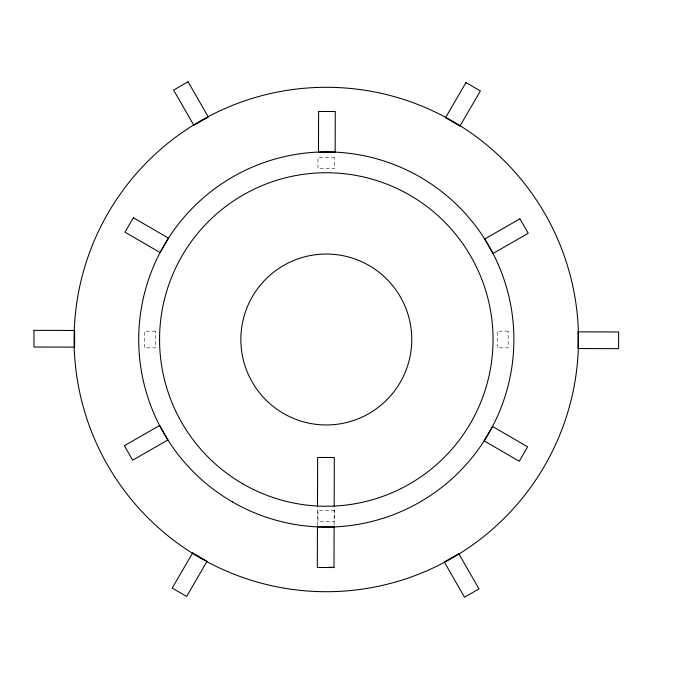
<?xml version="1.0" encoding="UTF-8"?>
<svg xmlns="http://www.w3.org/2000/svg" width="679" height="679" viewBox="0 0 679 679"><rect width="100%" height="100%" fill="white"/><g stroke="black" fill="none" stroke-linecap="round" stroke-linejoin="round"><path stroke-width="0.51" stroke-dasharray="3.4 2.55" d="M317.449 525.037L317.5 507.086M334.119 525.088L334.17 507.137M334.628 157.647L317.959 157.647L317.959 168.596L334.628 168.596L334.628 157.647M155.398 331.174L144.449 331.174L144.449 347.843L155.398 347.843L155.398 331.174M508.155 331.157L497.206 331.157L497.206 347.826L508.155 347.826L508.155 331.157M334.645 510.404L317.976 510.404L317.976 521.353L334.645 521.353L334.645 510.404"/><path stroke-width="1.02" d="M317.441 526.089L317.331 567.474L334 567.525L334.119 526.14M317.5 506.033L317.636 457.459L334.314 457.51L334.178 506.076M317.441 526.836L334.119 526.879M328.789 567.304L334 567.321M34.001 330.342L33.95 347.02L74.597 347.13L74.639 330.461L34.001 330.342M318.604 111.475L318.485 152.121L335.163 152.164L335.273 111.526L318.604 111.475M578.007 331.87L577.965 348.539L618.603 348.658L618.654 331.98L578.007 331.87M133.356 217.738L124.978 232.15L160.117 252.58L168.494 238.159L133.356 217.738M465.972 82.558L445.543 117.696L459.963 126.073L480.384 90.935L465.972 82.558M192.641 552.927L172.22 588.065L186.632 596.442L207.061 561.304L192.641 552.927M492.487 426.42L484.11 440.841L519.248 461.262L527.625 446.85L492.487 426.42M188.083 81.777L173.62 90.078L193.838 125.326L208.3 117.034L188.083 81.777M159.633 425.495L124.376 445.721L132.677 460.184L167.934 439.958L159.633 425.495M519.927 218.816L484.67 239.042L492.971 253.505L528.228 233.279L519.927 218.816M458.766 553.674L444.304 561.966L464.521 597.223L478.984 588.922L458.766 553.674M232.507 501.959A187.591 187.591 0 0 0 513.893 339.5A187.591 187.591 0 0 0 232.507 177.041A187.591 187.591 0 0 0 232.507 501.959M242.929 483.906A166.745 166.745 0 0 0 493.047 339.5A166.745 166.745 0 0 0 242.929 195.094A166.745 166.745 0 0 0 242.929 483.906M200.195 557.917A252.206 252.206 0 0 0 578.508 339.5A252.206 252.206 0 0 0 200.195 121.083A252.206 252.206 0 0 0 200.195 557.917M283.576 413.511A85.461 85.461 0 0 0 411.763 339.5A85.461 85.461 0 0 0 283.576 265.489A85.461 85.461 0 0 0 283.576 413.511"/></g></svg>
